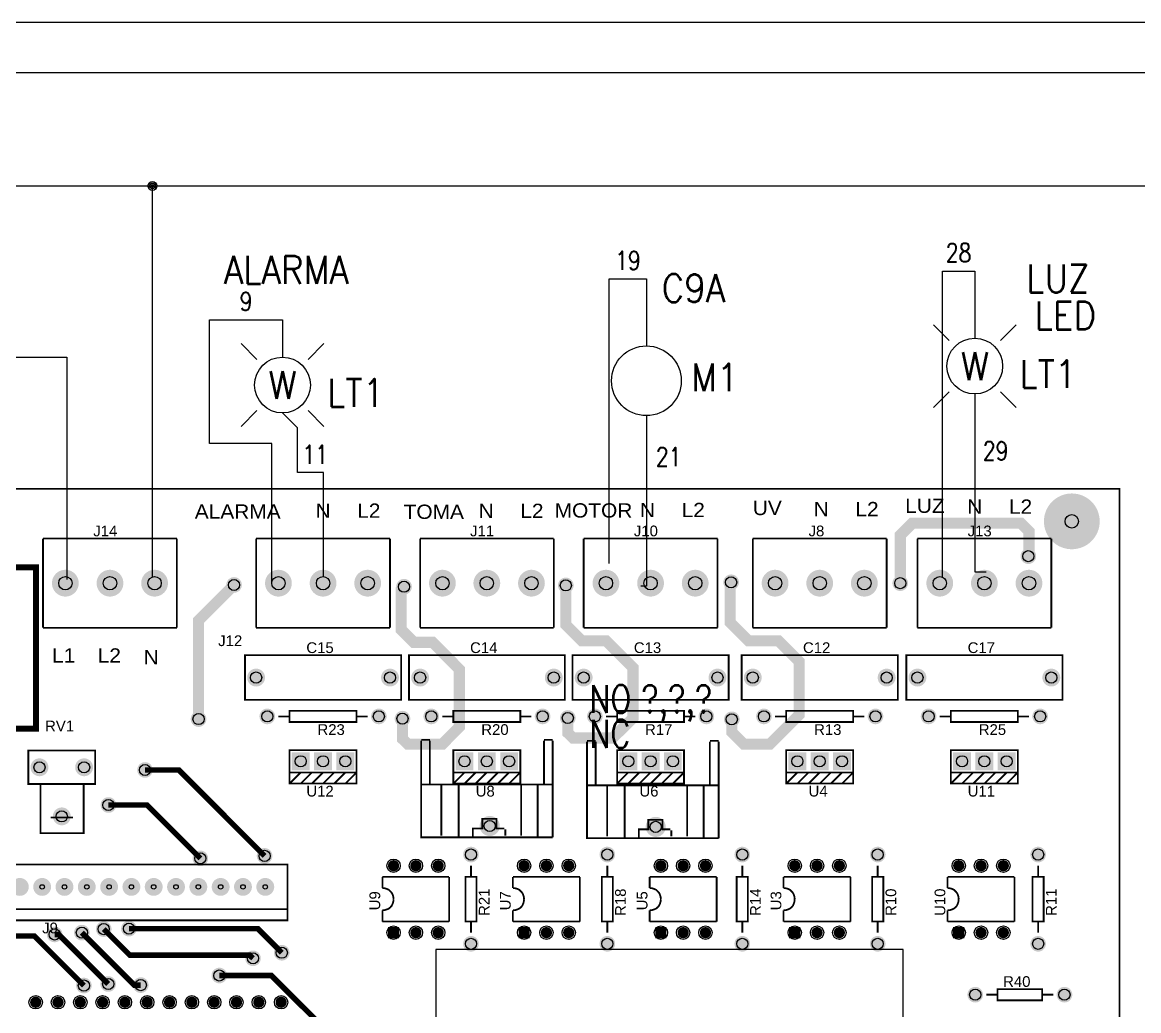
# Model space of a CAD drawing. Header units: inches. Extents: x 15 to 148, y 10 to 111.
# Drawn here: x 134.02 to 141.53, y 104.12 to 110.76 of the extents above; entities that cross this region are included whole.
import ezdxf
from ezdxf.enums import TextEntityAlignment as Align

# ---------------------------------------------------------------- set-up
doc = ezdxf.new("R2010")
doc.units = ezdxf.units.IN
doc.header["$MEASUREMENT"] = 0
for name, color, linetype in [('12632256', 7, 'Continuous'), ('BLK_12AWG', 7, 'Continuous'), ('DESC', 1, 'Continuous'), ('MISC', 250, 'Continuous'), ('SYMS', 7, 'Continuous'), ('TAGS', 250, 'Continuous'), ('XREF', 7, 'Continuous')]:
    doc.layers.add(name, color=color, linetype=linetype)
doc.layers.add('WIRENO', color=5, linetype='Continuous', true_color=0x0000ff)
doc.styles.add('WD', font='romans.shx')

# ---------------------------------------------------------------- blocks, each defined once
blk = doc.blocks.new('EPAD')
at = {"const_width": 0.5}
blk.add_lwpolyline([(-0.25, 0, 1), (0.25, 0, 1)], format="xyb", close=True, dxfattribs=at)
blk = doc.blocks.new('RPAD')
blk.add_trace([(-0.5, -0.5), (-0.5, 0.5), (0.5, -0.5), (0.5, 0.5)])
blk = doc.blocks.new('Tarjeta')
for points, const_width in [([(133.6854, 102.1532), (139.7294, 102.1532), (139.7294, 106.8212), (133.6854, 106.8212), (133.6854, 102.1532)], 0.008), ([(138.7464, 106.3982), (138.7464, 106.6132), (138.8004, 106.6672), (139.2864, 106.6672), (139.3234, 106.6302), (139.3234, 106.5232), (139.3204, 106.5192)], 0.05), ([(134.9044, 106.5982), (134.9044, 106.1982)], 0.008), ([(135.5044, 106.5982), (134.9044, 106.5982)], 0.008), ([(135.5044, 106.5982), (135.5044, 106.1982)], 0.008), ([(135.8594, 106.5982), (135.8594, 106.1982)], 0.008), ([(136.4594, 106.5982), (135.8594, 106.5982)], 0.008), ([(136.4594, 106.5982), (136.4594, 106.1982)], 0.008), ([(136.5944, 106.5982), (136.5944, 106.1982)], 0.008), ([(137.1934, 106.5982), (136.5944, 106.5982)], 0.008), ([(137.1934, 106.5982), (137.1934, 106.1982)], 0.008), ([(137.3274, 106.5982), (137.3274, 106.1982)], 0.008), ([(137.9274, 106.5982), (137.3274, 106.5982)], 0.008), ([(137.9274, 106.5982), (137.9274, 106.1982)], 0.008), ([(138.0854, 106.5982), (138.0854, 106.1982)], 0.008), ([(138.6854, 106.5982), (138.0854, 106.5982)], 0.008), ([(138.6854, 106.5982), (138.6854, 106.1982)], 0.008), ([(138.8234, 106.5982), (138.8234, 106.1982)], 0.008), ([(139.4234, 106.5982), (138.8234, 106.5982)], 0.008), ([(139.4234, 106.5982), (139.4234, 106.1982)], 0.008), ([(133.7044, 105.7462), (134.8734, 105.7462), (134.8734, 106.4692), (133.7044, 106.4692), (133.7044, 105.7462)], 0.027), ([(137.9914, 105.7882), (137.9914, 105.7312), (138.0454, 105.6772), (138.1624, 105.6772), (138.2934, 105.8082), (138.2934, 106.0472), (138.2004, 106.1402), (138.0654, 106.1402), (137.9844, 106.2212), (137.9844, 106.3982), (137.9884, 106.4022)], 0.05), ([(135.6014, 105.7892), (135.6014, 106.2312), (135.7604, 106.3902)], 0.05), ([(136.5154, 105.7912), (136.5154, 105.7002), (136.5394, 105.6772), (136.6944, 105.6772), (136.7704, 105.7542), (136.7704, 106.0122), (136.6504, 106.1332), (136.5664, 106.1332), (136.5094, 106.1902), (136.5094, 106.3682), (136.5224, 106.3822)], 0.05), ([(137.2564, 105.7942), (137.2564, 105.7272), (137.2804, 105.7042), (137.4574, 105.7042), (137.5484, 105.7942), (137.5484, 106.0202), (137.4284, 106.1402), (137.3184, 106.1402), (137.2474, 106.2112), (137.2474, 106.3882)], 0.05), ([(134.9044, 106.1982), (135.5044, 106.1982)], 0.008), ([(135.8594, 106.1982), (136.4594, 106.1982)], 0.008), ([(136.5944, 106.1982), (137.1934, 106.1982)], 0.008), ([(137.3274, 106.1982), (137.9274, 106.1982)], 0.008), ([(138.0854, 106.1982), (138.6854, 106.1982)], 0.008), ([(138.8234, 106.1982), (139.4234, 106.1982)], 0.008), ([(135.8094, 105.8752), (136.5094, 105.8752), (136.5094, 106.0752), (135.8094, 106.0752), (135.8094, 105.8752)], 0.008), ([(136.5444, 105.8752), (137.2434, 105.8752), (137.2434, 106.0752), (136.5444, 106.0752), (136.5444, 105.8752)], 0.008), ([(137.2774, 105.8752), (137.9774, 105.8752), (137.9774, 106.0752), (137.2774, 106.0752), (137.2774, 105.8752)], 0.008), ([(138.0354, 105.8752), (138.7354, 105.8752), (138.7354, 106.0752), (138.0354, 106.0752), (138.0354, 105.8752)], 0.008), ([(138.7734, 105.8752), (139.4734, 105.8752), (139.4734, 106.0752), (138.7734, 106.0752), (138.7734, 105.8752)], 0.008), ([(136.0094, 105.7762), (136.3094, 105.7762), (136.3094, 105.8262), (136.0094, 105.8262), (136.0094, 105.7762)], 0.008), ([(136.7434, 105.7762), (137.0434, 105.7762), (137.0434, 105.8262), (136.7434, 105.8262), (136.7434, 105.7762)], 0.008), ([(137.4774, 105.7762), (137.7774, 105.7762), (137.7774, 105.8262), (137.4774, 105.8262), (137.4774, 105.7762)], 0.008), ([(138.2354, 105.7762), (138.5354, 105.7762), (138.5354, 105.8262), (138.2354, 105.8262), (138.2354, 105.7762)], 0.008), ([(138.9734, 105.7762), (139.2734, 105.7762), (139.2734, 105.8262), (138.9734, 105.8262), (138.9734, 105.7762)], 0.008), ([(136.0094, 105.8012), (135.9594, 105.8012)], 0.008), ([(136.3594, 105.8012), (136.3094, 105.8012)], 0.008), ([(136.7434, 105.8012), (136.6944, 105.8012)], 0.008), ([(137.0934, 105.8012), (137.0434, 105.8012)], 0.008), ([(137.4774, 105.8012), (137.4274, 105.8012)], 0.008), ([(137.8274, 105.8012), (137.7774, 105.8012)], 0.008), ([(138.2354, 105.8012), (138.1854, 105.8012)], 0.008), ([(138.5854, 105.8012), (138.5354, 105.8012)], 0.008), ([(138.9734, 105.8012), (138.9234, 105.8012)], 0.008), ([(139.3234, 105.8012), (139.2734, 105.8012)], 0.008), ([(136.6384, 105.6962), (136.5994, 105.6962)], 0.008), ([(137.1884, 105.2592), (136.5994, 105.2592), (136.5994, 105.6922)], 0.008), ([(136.6384, 105.6922), (136.6384, 105.4962)], 0.008), ([(137.1884, 105.6962), (137.1494, 105.6962)], 0.008), ([(137.1494, 105.6922), (137.1494, 105.4962)], 0.008), ([(137.1884, 105.2592), (137.1884, 105.6922)], 0.008), ([(137.3814, 105.6922), (137.3424, 105.6922)], 0.008), ([(137.9324, 105.2552), (137.3424, 105.2552), (137.3424, 105.6882)], 0.008), ([(137.3814, 105.6882), (137.3814, 105.4922)], 0.008), ([(137.9324, 105.6922), (137.8934, 105.6922)], 0.008), ([(137.8934, 105.6882), (137.8934, 105.4922)], 0.008), ([(137.9324, 105.2552), (137.9324, 105.6882)], 0.008), ([(134.8384, 105.4982), (135.1384, 105.4982), (135.1384, 105.6482), (134.8384, 105.6482), (134.8384, 105.4982)], 0.008), ([(136.0094, 105.5502), (136.3094, 105.5502), (136.3094, 105.6502), (136.0094, 105.6502), (136.0094, 105.5502)], 0.008), ([(136.7434, 105.5502), (137.0434, 105.5502), (137.0434, 105.6502), (136.7434, 105.6502), (136.7434, 105.5502)], 0.008), ([(137.4774, 105.5502), (137.7774, 105.5502), (137.7774, 105.6502), (137.4774, 105.6502), (137.4774, 105.5502)], 0.008), ([(138.2354, 105.5502), (138.5354, 105.5502), (138.5354, 105.6502), (138.2354, 105.6502), (138.2354, 105.5502)], 0.008), ([(138.9734, 105.5502), (139.2734, 105.5502), (139.2734, 105.6502), (138.9734, 105.6502), (138.9734, 105.5502)], 0.008), ([(135.8974, 105.1762), (135.5124, 105.5612), (135.3614, 105.5612)], 0.025), ([(136.3094, 105.5502), (136.3094, 105.5002), (136.0094, 105.5002), (136.0094, 105.5502)], 0.008), ([(136.0594, 105.5502), (136.0094, 105.5002)], 0.008), ([(136.1094, 105.5502), (136.0594, 105.5002)], 0.008), ([(136.1594, 105.5502), (136.1094, 105.5002)], 0.008), ([(136.2094, 105.5502), (136.1594, 105.5002)], 0.008), ([(136.2594, 105.5502), (136.2094, 105.5002)], 0.008), ([(136.3094, 105.5502), (136.2594, 105.5002)], 0.008), ([(137.0434, 105.5502), (137.0434, 105.5002), (136.7434, 105.5002), (136.7434, 105.5502)], 0.008), ([(136.7934, 105.5502), (136.7434, 105.5002)], 0.008), ([(136.8434, 105.5502), (136.7934, 105.5002)], 0.008), ([(136.8934, 105.5502), (136.8434, 105.5002)], 0.008), ([(136.9434, 105.5502), (136.8934, 105.5002)], 0.008), ([(136.9934, 105.5502), (136.9434, 105.5002)], 0.008), ([(137.0434, 105.5502), (136.9934, 105.5002)], 0.008), ([(137.7774, 105.5502), (137.7774, 105.5002), (137.4774, 105.5002), (137.4774, 105.5502)], 0.008), ([(137.5274, 105.5502), (137.4774, 105.5002)], 0.008), ([(137.5774, 105.5502), (137.5274, 105.5002)], 0.008), ([(137.6274, 105.5502), (137.5774, 105.5002)], 0.008), ([(137.6774, 105.5502), (137.6274, 105.5002)], 0.008), ([(137.7274, 105.5502), (137.6774, 105.5002)], 0.008), ([(137.7774, 105.5502), (137.7274, 105.5002)], 0.008), ([(138.5354, 105.5502), (138.5354, 105.5002), (138.2354, 105.5002), (138.2354, 105.5502)], 0.008), ([(138.2854, 105.5502), (138.2354, 105.5002)], 0.008), ([(138.3354, 105.5502), (138.2854, 105.5002)], 0.008), ([(138.3854, 105.5502), (138.3354, 105.5002)], 0.008), ([(138.4354, 105.5502), (138.3854, 105.5002)], 0.008), ([(138.4854, 105.5502), (138.4354, 105.5002)], 0.008), ([(138.5354, 105.5502), (138.4854, 105.5002)], 0.008), ([(139.2734, 105.5502), (139.2734, 105.5002), (138.9734, 105.5002), (138.9734, 105.5502)], 0.008), ([(139.0234, 105.5502), (138.9734, 105.5002)], 0.008), ([(139.0734, 105.5502), (139.0234, 105.5002)], 0.008), ([(139.1234, 105.5502), (139.0734, 105.5002)], 0.008), ([(139.1734, 105.5502), (139.1234, 105.5002)], 0.008), ([(139.2234, 105.5502), (139.1734, 105.5002)], 0.008), ([(139.2734, 105.5502), (139.2234, 105.5002)], 0.008), ([(134.8934, 105.2782), (135.0864, 105.2782), (135.0864, 105.4982), (134.8934, 105.4982), (134.8934, 105.2782)], 0.008), ([(137.1884, 105.4962), (136.6034, 105.4962)], 0.008), ([(136.6894, 105.2672), (136.6894, 105.4962)], 0.008), ([(136.7674, 105.2632), (136.7674, 105.4962)], 0.008), ([(137.0474, 105.2672), (137.0474, 105.4962)], 0.008), ([(137.1214, 105.2632), (137.1214, 105.4922)], 0.008), ([(137.9324, 105.4922), (137.3464, 105.4922)], 0.008), ([(137.4324, 105.2632), (137.4324, 105.4922)], 0.008), ([(137.5114, 105.2592), (137.5114, 105.4922)], 0.008), ([(137.7914, 105.2632), (137.7914, 105.4922)], 0.008), ([(137.8654, 105.2592), (137.8654, 105.4882)], 0.008), ([(135.6094, 105.1652), (135.3704, 105.4042), (135.1974, 105.4042)], 0.025), ([(135.0384, 105.3482), (134.9384, 105.3482)], 0.008), ([(136.9724, 105.2992), (136.9364, 105.2992), (136.9364, 105.3422), (136.8734, 105.3422), (136.8734, 105.3032), (136.8734, 105.2992), (136.8304, 105.2992)], 0.008), ([(137.7164, 105.2952), (137.6804, 105.2952), (137.6804, 105.3382), (137.6174, 105.3382), (137.6174, 105.2992), (137.6174, 105.2952), (137.5744, 105.2952)], 0.008), ([(136.8304, 105.3032), (136.8304, 105.2632)], 0.008), ([(136.9764, 105.2672), (136.9764, 105.2952)], 0.008), ([(137.5744, 105.2992), (137.5744, 105.2592)], 0.008), ([(137.7204, 105.2632), (137.7204, 105.2912)], 0.008), ([(133.9004, 104.8872), (136.0004, 104.8872), (136.0004, 105.1372), (133.9004, 105.1372), (133.9004, 104.8872)], 0.008), ([(136.8224, 105.1322), (136.8224, 105.0822)], 0.008), ([(137.4334, 105.1322), (137.4334, 105.0822)], 0.008), ([(138.0384, 105.1322), (138.0384, 105.0822)], 0.008), ([(138.6454, 105.1322), (138.6454, 105.0822)], 0.008), ([(139.3644, 105.1322), (139.3644, 105.0822)], 0.008), ([(136.4254, 105.0322), (136.4254, 105.0822)], 0.008), ([(136.4254, 105.0822), (136.7244, 105.0822)], 0.008), ([(136.7244, 104.8822), (136.7244, 105.0822)], 0.008), ([(136.7974, 104.8822), (136.8474, 104.8822), (136.8474, 105.0822), (136.7974, 105.0822), (136.7974, 104.8822)], 0.008), ([(137.0104, 105.0322), (137.0104, 105.0822)], 0.008), ([(137.0104, 105.0822), (137.3104, 105.0822)], 0.008), ([(137.3104, 104.8822), (137.3104, 105.0822)], 0.008), ([(137.4084, 104.8822), (137.4584, 104.8822), (137.4584, 105.0822), (137.4084, 105.0822), (137.4084, 104.8822)], 0.008), ([(137.6234, 105.0322), (137.6234, 105.0822)], 0.008), ([(137.6234, 105.0822), (137.9234, 105.0822)], 0.008), ([(137.9234, 104.8822), (137.9234, 105.0822)], 0.008), ([(138.0134, 104.8822), (138.0634, 104.8822), (138.0634, 105.0822), (138.0134, 105.0822), (138.0134, 104.8822)], 0.008), ([(138.2234, 105.0322), (138.2234, 105.0822)], 0.008), ([(138.2234, 105.0822), (138.5234, 105.0822)], 0.008), ([(138.5234, 104.8822), (138.5234, 105.0822)], 0.008), ([(138.6204, 104.8822), (138.6704, 104.8822), (138.6704, 105.0822), (138.6204, 105.0822), (138.6204, 104.8822)], 0.008), ([(138.9584, 105.0322), (138.9584, 105.0822)], 0.008), ([(138.9584, 105.0822), (139.2584, 105.0822)], 0.008), ([(139.2584, 104.8822), (139.2584, 105.0822)], 0.008), ([(139.3394, 104.8822), (139.3894, 104.8822), (139.3894, 105.0822), (139.3394, 105.0822), (139.3394, 104.8822)], 0.008), ([(136.4754, 104.9822), (136.4744, 104.9922), (136.4714, 105.0022), (136.4674, 105.0102), (136.4614, 105.0172), (136.4544, 105.0242), (136.4454, 105.0282), (136.4354, 105.0312), (136.4254, 105.0322)], 0.008), ([(137.0604, 104.9822), (137.0594, 104.9922), (137.0564, 105.0022), (137.0524, 105.0102), (137.0464, 105.0172), (137.0394, 105.0242), (137.0304, 105.0282), (137.0204, 105.0312), (137.0104, 105.0322)], 0.008), ([(137.6734, 104.9822), (137.6724, 104.9922), (137.6694, 105.0022), (137.6654, 105.0102), (137.6594, 105.0172), (137.6524, 105.0242), (137.6434, 105.0282), (137.6334, 105.0312), (137.6234, 105.0322)], 0.008), ([(138.2734, 104.9822), (138.2724, 104.9922), (138.2694, 105.0022), (138.2654, 105.0102), (138.2594, 105.0172), (138.2524, 105.0242), (138.2434, 105.0282), (138.2334, 105.0312), (138.2234, 105.0322)], 0.008), ([(139.0084, 104.9822), (139.0074, 104.9922), (139.0044, 105.0022), (139.0004, 105.0102), (138.9944, 105.0172), (138.9874, 105.0242), (138.9784, 105.0282), (138.9684, 105.0312), (138.9584, 105.0322)], 0.008), ([(136.4754, 104.9822), (136.4744, 104.9722), (136.4714, 104.9622), (136.4674, 104.9532), (136.4614, 104.9462), (136.4544, 104.9402), (136.4454, 104.9362), (136.4354, 104.9332), (136.4254, 104.9322)], 0.008), ([(137.0604, 104.9822), (137.0594, 104.9722), (137.0564, 104.9622), (137.0524, 104.9532), (137.0464, 104.9462), (137.0394, 104.9402), (137.0304, 104.9362), (137.0204, 104.9332), (137.0104, 104.9322)], 0.008), ([(137.6734, 104.9822), (137.6724, 104.9722), (137.6694, 104.9622), (137.6654, 104.9532), (137.6594, 104.9462), (137.6524, 104.9402), (137.6434, 104.9362), (137.6334, 104.9332), (137.6234, 104.9322)], 0.008), ([(138.2734, 104.9822), (138.2724, 104.9722), (138.2694, 104.9622), (138.2654, 104.9532), (138.2594, 104.9462), (138.2524, 104.9402), (138.2434, 104.9362), (138.2334, 104.9332), (138.2234, 104.9322)], 0.008), ([(139.0084, 104.9822), (139.0074, 104.9722), (139.0044, 104.9622), (139.0004, 104.9532), (138.9944, 104.9462), (138.9874, 104.9402), (138.9784, 104.9362), (138.9684, 104.9332), (138.9584, 104.9322)], 0.008), ([(136.0004, 104.9372), (133.9004, 104.9372)], 0.008), ([(136.4254, 104.8822), (136.4254, 104.9322)], 0.008), ([(137.0104, 104.8822), (137.0104, 104.9322)], 0.008), ([(137.6234, 104.8822), (137.6234, 104.9322)], 0.008), ([(138.2234, 104.8822), (138.2234, 104.9322)], 0.008), ([(138.9584, 104.8822), (138.9584, 104.9322)], 0.008), ([(136.4254, 104.8822), (136.7244, 104.8822)], 0.008), ([(136.8224, 104.8822), (136.8224, 104.8322)], 0.008), ([(137.0104, 104.8822), (137.3104, 104.8822)], 0.008), ([(137.4334, 104.8822), (137.4334, 104.8322)], 0.008), ([(137.6234, 104.8822), (137.9234, 104.8822)], 0.008), ([(138.0384, 104.8822), (138.0384, 104.8322)], 0.008), ([(138.2234, 104.8822), (138.5234, 104.8822)], 0.008), ([(138.6454, 104.8822), (138.6454, 104.8322)], 0.008), ([(138.9584, 104.8822), (139.2584, 104.8822)], 0.008), ([(139.3644, 104.8822), (139.3644, 104.8322)], 0.008), ([(135.0874, 104.5952), (134.8654, 104.8172), (134.7044, 104.8172)], 0.025), ([(135.1964, 104.6022), (134.9744, 104.8242), (134.9564, 104.8242)], 0.025), ([(135.3424, 104.5972), (135.3134, 104.5972), (135.0784, 104.8322)], 0.025), ([(135.1764, 104.8482), (135.2934, 104.7312), (135.8304, 104.7312), (135.8454, 104.7172)], 0.025), ([(135.2894, 104.8502), (135.8674, 104.8502), (135.9744, 104.7422)], 0.025), ([(135.6944, 104.6402), (135.9274, 104.6402), (136.3044, 104.2652), (136.3044, 104.2592), (136.3124, 104.2512)], 0.025), ([(139.1824, 104.5292), (139.3824, 104.5292), (139.3824, 104.5792), (139.1824, 104.5792), (139.1824, 104.5292)], 0.008), ([(139.1324, 104.5542), (139.1824, 104.5542)], 0.008), ([(139.3824, 104.5542), (139.4324, 104.5542)], 0.008)]:
    blk.add_lwpolyline(points, dxfattribs=dict(const_width=const_width))
blk.add_lwpolyline([(136.6644, 104.4422), (138.7594, 104.4422), (138.7594, 104.7562), (136.6644, 104.7562), (136.6644, 104.4422)])
for centre, radius in [((139.5154, 106.6752), 0.03), ((139.3204, 106.5192), 0.025), ((135.0044, 106.3982), 0.03), ((135.2044, 106.3982), 0.03), ((135.4044, 106.3982), 0.03), ((135.9594, 106.3982), 0.03), ((136.1594, 106.3982), 0.03), ((136.3594, 106.3982), 0.03), ((136.6944, 106.3982), 0.03), ((136.8934, 106.3982), 0.03), ((137.0934, 106.3982), 0.03), ((137.4274, 106.3982), 0.03), ((137.6274, 106.3982), 0.03), ((137.8274, 106.3982), 0.03), ((137.9884, 106.4022), 0.025), ((138.1854, 106.3982), 0.03), ((138.3854, 106.3982), 0.03), ((138.5854, 106.3982), 0.03), ((138.9234, 106.3982), 0.03), ((139.1234, 106.3982), 0.03), ((139.3234, 106.3982), 0.03), ((135.7604, 106.3902), 0.025), ((136.5224, 106.3822), 0.025), ((137.2474, 106.3882), 0.025), ((138.7464, 106.3982), 0.025), ((135.8594, 105.9752), 0.025), ((136.4594, 105.9752), 0.025), ((136.5944, 105.9752), 0.025), ((137.1934, 105.9752), 0.025), ((137.3274, 105.9752), 0.025), ((137.9274, 105.9752), 0.025), ((138.0854, 105.9752), 0.025), ((138.6854, 105.9752), 0.025), ((138.8234, 105.9752), 0.025), ((139.4234, 105.9752), 0.025), ((135.9094, 105.8012), 0.025), ((136.4094, 105.8012), 0.025), ((136.6444, 105.8012), 0.025), ((137.1434, 105.8012), 0.025), ((137.3774, 105.8012), 0.025), ((137.8774, 105.8012), 0.025), ((138.1354, 105.8012), 0.025), ((138.6354, 105.8012), 0.025), ((138.8734, 105.8012), 0.025), ((139.3734, 105.8012), 0.025), ((135.6014, 105.7892), 0.025), ((136.5154, 105.7912), 0.025), ((137.2564, 105.7942), 0.025), ((137.9914, 105.7882), 0.025), ((136.0594, 105.6002), 0.025), ((136.1594, 105.6002), 0.025), ((136.2594, 105.6002), 0.025), ((136.7934, 105.6002), 0.025), ((136.8934, 105.6002), 0.025), ((136.9934, 105.6002), 0.025), ((137.5274, 105.6002), 0.025), ((137.6274, 105.6002), 0.025), ((137.7274, 105.6002), 0.025), ((138.2854, 105.6002), 0.025), ((138.3854, 105.6002), 0.025), ((138.4854, 105.6002), 0.025), ((139.0234, 105.6002), 0.025), ((139.1234, 105.6002), 0.025), ((139.2234, 105.6002), 0.025), ((134.8884, 105.5732), 0.025), ((135.0884, 105.5732), 0.025), ((135.3614, 105.5612), 0.025), ((135.1974, 105.4042), 0.025), ((134.9884, 105.3532), 0.025), ((136.9064, 105.3102), 0.025), ((137.6504, 105.3062), 0.025), ((135.6094, 105.1652), 0.025), ((135.8974, 105.1762), 0.025), ((136.8224, 105.1822), 0.025), ((137.4334, 105.1822), 0.025), ((138.0384, 105.1822), 0.025), ((138.6454, 105.1822), 0.025), ((139.3644, 105.1822), 0.025), ((136.4754, 105.1322), 0.03), ((136.5754, 105.1322), 0.03), ((136.6754, 105.1322), 0.03), ((137.0604, 105.1322), 0.03), ((137.1604, 105.1322), 0.03), ((137.2604, 105.1322), 0.03), ((137.6734, 105.1322), 0.03), ((137.7734, 105.1322), 0.03), ((137.8734, 105.1322), 0.03), ((138.2734, 105.1322), 0.03), ((138.3734, 105.1322), 0.03), ((138.4734, 105.1322), 0.03), ((139.0084, 105.1322), 0.03), ((139.1084, 105.1322), 0.03), ((139.2084, 105.1322), 0.03), ((134.9004, 105.0372), 0.01), ((135.0004, 105.0372), 0.01), ((135.1004, 105.0372), 0.01), ((135.2004, 105.0372), 0.01), ((135.3004, 105.0372), 0.01), ((135.4004, 105.0372), 0.01), ((135.5004, 105.0372), 0.01), ((135.6004, 105.0372), 0.01), ((135.7004, 105.0372), 0.01), ((135.8004, 105.0372), 0.01), ((135.9004, 105.0372), 0.01), ((135.1764, 104.8482), 0.025), ((135.2894, 104.8502), 0.025), ((134.9564, 104.8242), 0.025), ((135.0784, 104.8322), 0.025), ((136.4754, 104.8322), 0.03), ((136.5754, 104.8322), 0.03), ((136.6754, 104.8322), 0.03), ((137.0604, 104.8322), 0.03), ((137.1604, 104.8322), 0.03), ((137.2604, 104.8322), 0.03), ((137.6734, 104.8322), 0.03), ((137.7734, 104.8322), 0.03), ((137.8734, 104.8322), 0.03), ((138.2734, 104.8322), 0.03), ((138.3734, 104.8322), 0.03), ((138.4734, 104.8322), 0.03), ((139.0084, 104.8322), 0.03), ((139.1084, 104.8322), 0.03), ((139.2084, 104.8322), 0.03), ((136.8224, 104.7822), 0.025), ((137.4334, 104.7822), 0.025), ((138.0384, 104.7822), 0.025), ((138.6454, 104.7822), 0.025), ((139.3644, 104.7822), 0.025), ((135.8454, 104.7172), 0.025), ((135.9744, 104.7422), 0.025), ((135.1964, 104.6022), 0.025), ((135.6944, 104.6402), 0.025), ((135.0874, 104.5952), 0.025), ((135.3424, 104.5972), 0.025), ((139.0824, 104.5542), 0.025), ((139.4824, 104.5542), 0.025), ((134.8714, 104.5202), 0.03), ((134.9714, 104.5202), 0.03), ((135.0714, 104.5202), 0.03), ((135.1714, 104.5202), 0.03), ((135.2714, 104.5202), 0.03), ((135.3714, 104.5202), 0.03), ((135.4714, 104.5202), 0.03), ((135.5714, 104.5202), 0.03), ((135.6714, 104.5202), 0.03), ((135.7714, 104.5202), 0.03), ((135.8714, 104.5202), 0.03), ((135.9714, 104.5202), 0.03)]:
    blk.add_circle(centre, radius)
for name, p, xscale, yscale in [('EPAD', (139.5154, 106.6752), 0.25, 0.25), ('EPAD', (139.3204, 106.5192), 0.07, 0.07), ('EPAD', (135.0044, 106.3982), 0.12, 0.12), ('EPAD', (135.2044, 106.3982), 0.12, 0.12), ('EPAD', (135.4044, 106.3982), 0.12, 0.12), ('EPAD', (135.7604, 106.3902), 0.07, 0.07), ('EPAD', (135.9594, 106.3982), 0.12, 0.12), ('EPAD', (136.1594, 106.3982), 0.12, 0.12), ('EPAD', (136.3594, 106.3982), 0.12, 0.12), ('EPAD', (136.6944, 106.3982), 0.12, 0.12), ('EPAD', (136.8934, 106.3982), 0.12, 0.12), ('EPAD', (137.0934, 106.3982), 0.12, 0.12), ('EPAD', (137.4274, 106.3982), 0.12, 0.12), ('EPAD', (137.6274, 106.3982), 0.12, 0.12), ('EPAD', (137.8274, 106.3982), 0.12, 0.12), ('EPAD', (137.9884, 106.4022), 0.07, 0.07), ('EPAD', (138.1854, 106.3982), 0.12, 0.12), ('EPAD', (138.3854, 106.3982), 0.12, 0.12), ('EPAD', (138.5854, 106.3982), 0.12, 0.12), ('EPAD', (138.7464, 106.3982), 0.07, 0.07), ('EPAD', (138.9234, 106.3982), 0.12, 0.12), ('EPAD', (139.1234, 106.3982), 0.12, 0.12), ('EPAD', (139.3234, 106.3982), 0.12, 0.12), ('EPAD', (136.5224, 106.3822), 0.07, 0.07), ('EPAD', (137.2474, 106.3882), 0.07, 0.07), ('EPAD', (135.8594, 105.9752), 0.08, 0.08), ('EPAD', (136.4594, 105.9752), 0.08, 0.08), ('EPAD', (136.5944, 105.9752), 0.08, 0.08), ('EPAD', (137.1934, 105.9752), 0.08, 0.08), ('EPAD', (137.3274, 105.9752), 0.08, 0.08), ('EPAD', (137.9274, 105.9752), 0.08, 0.08), ('EPAD', (138.0854, 105.9752), 0.08, 0.08), ('EPAD', (138.6854, 105.9752), 0.08, 0.08), ('EPAD', (138.8234, 105.9752), 0.08, 0.08), ('EPAD', (139.4234, 105.9752), 0.08, 0.08), ('EPAD', (135.6014, 105.7892), 0.07, 0.07), ('EPAD', (135.9094, 105.8012), 0.07, 0.07), ('EPAD', (136.4094, 105.8012), 0.07, 0.07), ('EPAD', (136.5154, 105.7912), 0.07, 0.07), ('EPAD', (136.6444, 105.8012), 0.07, 0.07), ('EPAD', (137.1434, 105.8012), 0.07, 0.07), ('EPAD', (137.2564, 105.7942), 0.07, 0.07), ('EPAD', (137.3774, 105.8012), 0.07, 0.07), ('EPAD', (137.8774, 105.8012), 0.07, 0.07), ('EPAD', (138.1354, 105.8012), 0.07, 0.07), ('EPAD', (138.6354, 105.8012), 0.07, 0.07), ('EPAD', (138.8734, 105.8012), 0.07, 0.07), ('EPAD', (139.3734, 105.8012), 0.07, 0.07), ('EPAD', (137.9914, 105.7882), 0.07, 0.07), ('EPAD', (134.8884, 105.5732), 0.08, 0.08), ('EPAD', (135.0884, 105.5732), 0.08, 0.08), ('EPAD', (135.3614, 105.5612), 0.07, 0.07), ('EPAD', (135.1974, 105.4042), 0.07, 0.07), ('EPAD', (134.9884, 105.3532), 0.08, 0.08), ('EPAD', (136.9064, 105.3102), 0.09, 0.09), ('EPAD', (137.6504, 105.3062), 0.09, 0.09), ('EPAD', (135.6094, 105.1652), 0.07, 0.07), ('EPAD', (135.8974, 105.1762), 0.07, 0.07), ('EPAD', (136.8224, 105.1822), 0.07, 0.07), ('EPAD', (137.4334, 105.1822), 0.07, 0.07), ('EPAD', (138.0384, 105.1822), 0.07, 0.07), ('EPAD', (138.6454, 105.1822), 0.07, 0.07), ('EPAD', (139.3644, 105.1822), 0.07, 0.07), ('EPAD', (136.4754, 105.1322), 0.05, 0.05), ('EPAD', (136.5754, 105.1322), 0.05, 0.05), ('EPAD', (136.6754, 105.1322), 0.05, 0.05), ('EPAD', (137.0604, 105.1322), 0.05, 0.05), ('EPAD', (137.1604, 105.1322), 0.05, 0.05), ('EPAD', (137.2604, 105.1322), 0.05, 0.05), ('EPAD', (137.6734, 105.1322), 0.05, 0.05), ('EPAD', (137.7734, 105.1322), 0.05, 0.05), ('EPAD', (137.8734, 105.1322), 0.05, 0.05), ('EPAD', (138.2734, 105.1322), 0.05, 0.05), ('EPAD', (138.3734, 105.1322), 0.05, 0.05), ('EPAD', (138.4734, 105.1322), 0.05, 0.05), ('EPAD', (139.0084, 105.1322), 0.05, 0.05), ('EPAD', (139.1084, 105.1322), 0.05, 0.05), ('EPAD', (139.2084, 105.1322), 0.05, 0.05), ('EPAD', (134.8004, 105.0372), 0.08, 0.08), ('EPAD', (134.9004, 105.0372), 0.08, 0.08), ('EPAD', (135.0004, 105.0372), 0.08, 0.08), ('EPAD', (135.1004, 105.0372), 0.08, 0.08), ('EPAD', (135.2004, 105.0372), 0.08, 0.08), ('EPAD', (135.3004, 105.0372), 0.08, 0.08), ('EPAD', (135.4004, 105.0372), 0.08, 0.08), ('EPAD', (135.5004, 105.0372), 0.08, 0.08), ('EPAD', (135.6004, 105.0372), 0.08, 0.08), ('EPAD', (135.7004, 105.0372), 0.08, 0.08), ('EPAD', (135.8004, 105.0372), 0.08, 0.08), ('EPAD', (135.9004, 105.0372), 0.08, 0.08), ('EPAD', (135.1764, 104.8482), 0.07, 0.07), ('EPAD', (135.2894, 104.8502), 0.07, 0.07), ('EPAD', (134.9564, 104.8242), 0.07, 0.07), ('EPAD', (135.0784, 104.8322), 0.07, 0.07), ('RPAD', (136.4754, 104.8322), 0.05, 0.05), ('EPAD', (136.5754, 104.8322), 0.05, 0.05), ('EPAD', (136.6754, 104.8322), 0.05, 0.05), ('RPAD', (137.0604, 104.8322), 0.05, 0.05), ('EPAD', (137.1604, 104.8322), 0.05, 0.05), ('EPAD', (137.2604, 104.8322), 0.05, 0.05), ('RPAD', (137.6734, 104.8322), 0.05, 0.05), ('EPAD', (137.7734, 104.8322), 0.05, 0.05), ('EPAD', (137.8734, 104.8322), 0.05, 0.05), ('RPAD', (138.2734, 104.8322), 0.05, 0.05), ('EPAD', (138.3734, 104.8322), 0.05, 0.05), ('EPAD', (138.4734, 104.8322), 0.05, 0.05), ('RPAD', (139.0084, 104.8322), 0.05, 0.05), ('EPAD', (139.1084, 104.8322), 0.05, 0.05), ('EPAD', (139.2084, 104.8322), 0.05, 0.05), ('EPAD', (135.9744, 104.7422), 0.07, 0.07), ('EPAD', (136.8224, 104.7822), 0.07, 0.07), ('EPAD', (137.4334, 104.7822), 0.07, 0.07), ('EPAD', (138.0384, 104.7822), 0.07, 0.07), ('EPAD', (138.6454, 104.7822), 0.07, 0.07), ('EPAD', (139.3644, 104.7822), 0.07, 0.07), ('EPAD', (135.8454, 104.7172), 0.07, 0.07), ('EPAD', (135.6944, 104.6402), 0.07, 0.07), ('EPAD', (135.0874, 104.5952), 0.07, 0.07), ('EPAD', (135.1964, 104.6022), 0.07, 0.07), ('EPAD', (135.3424, 104.5972), 0.07, 0.07), ('EPAD', (139.0824, 104.5542), 0.07, 0.07), ('EPAD', (139.4824, 104.5542), 0.07, 0.07), ('EPAD', (134.8714, 104.5202), 0.05, 0.05), ('EPAD', (134.9714, 104.5202), 0.05, 0.05), ('EPAD', (135.0714, 104.5202), 0.05, 0.05), ('EPAD', (135.1714, 104.5202), 0.05, 0.05), ('EPAD', (135.2714, 104.5202), 0.05, 0.05), ('EPAD', (135.3714, 104.5202), 0.05, 0.05), ('EPAD', (135.4714, 104.5202), 0.05, 0.05), ('EPAD', (135.5714, 104.5202), 0.05, 0.05), ('EPAD', (135.6714, 104.5202), 0.05, 0.05), ('EPAD', (135.7714, 104.5202), 0.05, 0.05), ('EPAD', (135.8714, 104.5202), 0.05, 0.05), ('EPAD', (135.9714, 104.5202), 0.05, 0.05)]:
    blk.add_blockref(name, p, dxfattribs=dict(xscale=xscale, yscale=yscale))
at = {"xscale": 0.08, "yscale": 0.08, "rotation": 180}
for p in [(136.0594, 105.6002), (136.1594, 105.6002), (136.2594, 105.6002), (136.7934, 105.6002), (136.8934, 105.6002), (136.9934, 105.6002), (137.5274, 105.6002), (137.6274, 105.6002), (137.7274, 105.6002), (138.2854, 105.6002), (138.3854, 105.6002), (138.4854, 105.6002), (139.0234, 105.6002), (139.1234, 105.6002), (139.2234, 105.6002)]:
    blk.add_blockref('RPAD', p, dxfattribs=at)
at = {"layer": '12632256'}
for s, height, width, p in [('LUZ', 0.064, 1.09375, (138.7684, 106.7132)), ('L2', 0.064, 1.09375, (139.2334, 106.7092)), ('ALARMA', 0.064, 1.09375, (135.5844, 106.6872)), ('N', 0.064, 1.09375, (136.1254, 106.6912)), ('L2', 0.064, 1.09375, (136.3124, 106.6912)), ('TOMA', 0.064, 1.09375, (136.5204, 106.6862)), ('N', 0.064, 1.09375, (136.8564, 106.6902)), ('L2', 0.064, 1.09375, (137.0434, 106.6902)), ('MOTOR', 0.064, 1.09375, (137.1974, 106.6922)), ('N', 0.064, 1.09375, (137.5794, 106.6942)), ('L2', 0.064, 1.09375, (137.7664, 106.6942)), ('UV', 0.064, 1.09375, (138.0854, 106.7032)), ('N', 0.064, 1.09375, (138.3584, 106.6982)), ('L2', 0.064, 1.09375, (138.5454, 106.6982)), ('N', 0.064, 1.09375, (139.0464, 106.7092)), ('J14', 0.048, 1.041667, (135.1294, 106.6082)), ('J11', 0.048, 1.041667, (136.8184, 106.6082)), ('J10', 0.048, 1.041667, (137.5524, 106.6082)), ('J8', 0.048, 1.041667, (138.3354, 106.6082)), ('J13', 0.048, 1.041667, (139.0484, 106.6082)), ('J12', 0.048, 1.041667, (135.6894, 106.1162)), ('C15', 0.048, 1.041667, (136.0844, 106.0852)), ('C14', 0.048, 1.041667, (136.8184, 106.0852)), ('C13', 0.048, 1.041667, (137.5524, 106.0852)), ('C12', 0.048, 1.041667, (138.3104, 106.0852)), ('C17', 0.048, 1.041667, (139.0484, 106.0852)), ('L1', 0.064, 1.09375, (134.9444, 106.0422)), ('L2', 0.064, 1.09375, (135.1494, 106.0422)), ('N', 0.064, 1.09375, (135.3554, 106.0342)), ('RV1', 0.048, 1.041667, (134.9134, 105.7342)), ('R23', 0.048, 1.041667, (136.1344, 105.7182)), ('R20', 0.048, 1.041667, (136.8684, 105.7182)), ('R17', 0.048, 1.041667, (137.6024, 105.7182)), ('R13', 0.048, 1.041667, (138.3604, 105.7182)), ('R25', 0.048, 1.041667, (139.0984, 105.7182)), ('U12', 0.048, 1.041667, (136.0844, 105.4422)), ('U8', 0.048, 1.041667, (136.8434, 105.4422)), ('U6', 0.048, 1.041667, (137.5774, 105.4422)), ('U4', 0.048, 1.041667, (138.3354, 105.4422)), ('U11', 0.048, 1.041667, (139.0484, 105.4422)), ('J9', 0.048, 1.041667, (134.9004, 104.8292)), ('R40', 0.048, 1.041667, (139.2074, 104.5892))]:
    blk.add_text(s, height=height, dxfattribs=dict(at, width=width)).set_placement(p)
at = {"layer": '12632256', "width": 1.041667}
for s, p in [('R21', (136.9054, 104.9072)), ('R18', (137.5164, 104.9072)), ('R14', (138.1214, 104.9072)), ('R10', (138.7284, 104.9072)), ('U10', (138.9484, 104.9072)), ('R11', (139.4474, 104.9072)), ('U9', (136.4154, 104.9322)), ('U7', (137.0004, 104.9322)), ('U5', (137.6134, 104.9322)), ('U3', (138.2134, 104.9322))]:
    blk.add_text(s, height=0.048, rotation=90, dxfattribs=at).set_placement(p)
blk = doc.blocks.new('WDDOT')
for radius in [0.03, 0.0187, 0.00929]:
    blk.add_circle((0, 0), radius)
blk = doc.blocks.new('VLT1W')
for p, q in [((-0.1149, 0.1149), (-0.1856, 0.1856)), ((0.1149, 0.1149), (0.1856, 0.1856)), ((-0.1149, -0.1149), (-0.1856, -0.1856)), ((0.1149, -0.1149), (0.1856, -0.1856))]:
    blk.add_line(p, q)
blk.add_circle((0, 0), 0.125)
at = {"linetype": 'Continuous', "style": 'WD'}
for tag, height, flags, p in [('TERM01', 0.125, 8, (-0.0312, 0.2188)), ('MFG', 0.01, 9, (-0.2211, -0.1494)), ('CAT', 0.01, 9, (-0.2211, -0.1343))]:
    blk.add_attdef(tag, text='', height=height, dxfattribs=dict(at, flags=flags)).set_placement(p, align=Align.RIGHT)
at = {"style": 'WD', "flags": 1}
for tag, p in [('X2TERM01', (0, 0.125)), ('X8TERM02', (0, -0.125))]:
    blk.add_attdef(tag, p, '', height=0.0125, dxfattribs=at)
at = {"style": 'WD'}
blk.add_attdef('COLOR', text='', height=0.125, dxfattribs=at).set_placement((0, 0), align=Align.MIDDLE)
for tag, p, width in [('TAG1', (0.2, -0.0979), 0.9), ('DESC1', (-0.256, -0.9315), 0.9), ('WDTAGALT', (-0.25, -1.25), 0.7)]:
    blk.add_attdef(tag, p, '', height=0.125, dxfattribs=dict(at, width=width))
at = {"linetype": 'Continuous', "style": 'WD', "flags": 9}
blk.add_attdef('ASSYCODE', text='', height=0.01, dxfattribs=at).set_placement((-0.2399, -0.0934), align=Align.CENTER)
at = {"style": 'WD', "flags": 9}
blk.add_attdef('FAMILY', text='', height=0.01, dxfattribs=at).set_placement((-0.2191, -0.1166), align=Align.RIGHT)
at = {"style": 'WD'}
for tag, width, p in [('INST', 0.7, (0.2812, -0.1471)), ('LOC', 0.7, (0.2812, -0.3167)), ('DESC2', 0.9, (-0.256, -0.9627))]:
    blk.add_attdef(tag, text='', height=0.125, dxfattribs=dict(at, width=width)).set_placement(p, align=Align.TOP_LEFT)
at = {"linetype": 'Continuous', "style": 'WD', "flags": 8}
blk.add_attdef('TERM02', text='', height=0.125, dxfattribs=at).set_placement((-0.0312, -0.2188), align=Align.TOP_RIGHT)
blk = doc.blocks.new('VMS1')
blk.add_circle((0, 0), 0.1562)
at = {"style": 'WD', "width": 0.7}
for tag, p in [('INST', (0.2812, 0.4193)), ('LOC', (0.2812, 0.2497))]:
    blk.add_attdef(tag, text='', height=0.125, dxfattribs=at).set_placement(p, align=Align.TOP_LEFT)
at = {"linetype": 'Continuous', "style": 'WD', "flags": 8}
blk.add_attdef('TERM01', text='', height=0.125, dxfattribs=at).set_placement((-0.0312, 0.1812), align=Align.RIGHT)
at = {"color": 7, "style": 'WD', "flags": 1}
for tag, p in [('X2TERM01', (0, 0.1562)), ('X8TERM02', (0, -0.1562))]:
    blk.add_attdef(tag, p, '', height=0.0125, dxfattribs=at)
at = {"style": 'WD', "width": 0.9}
for tag, p in [('TAG1', (0.2, -0.0472)), ('DESC1', (-0.256, -1.0197)), ('DESC2', (-0.256, -1.1759)), ('DESC3', (-0.256, -1.3322))]:
    blk.add_attdef(tag, p, '', height=0.125, dxfattribs=at)
at = {"style": 'WD', "flags": 9}
blk.add_attdef('FAMILY', text='', height=0.01, dxfattribs=at).set_placement((-0.2191, -0.0659), align=Align.CENTER)
at = {"linetype": 'Continuous', "style": 'WD', "flags": 9}
for tag, p in [('MFG', (-0.2211, -0.0986)), ('CAT', (-0.2211, -0.0835))]:
    blk.add_attdef(tag, text='', height=0.01, dxfattribs=at).set_placement(p, align=Align.MIDDLE)
blk.add_attdef('ASSYCODE', text='', height=0.01, dxfattribs=at).set_placement((-0.2236, -0.1202), align=Align.CENTER)
at = {"linetype": 'Continuous', "style": 'WD', "flags": 8}
blk.add_attdef('TERM02', text='', height=0.125, dxfattribs=at).set_placement((-0.0312, -0.1781), align=Align.TOP_RIGHT)
at = {"style": 'WD', "width": 0.8, "flags": 8}
for tag, p in [('NO', (-0.256, -1.4884)), ('XREFNO', (-0.0229, -1.4884)), ('NC', (-0.256, -1.6447)), ('XREFNC', (-0.0229, -1.6447))]:
    blk.add_attdef(tag, p, '', height=0.125, dxfattribs=at)
blk = doc.blocks.new('WD_WNH')
at = {"linetype": 'Continuous', "style": 'WD', "width": 0.8}
blk.add_attdef('WIRENO', text='', height=0.125, dxfattribs=at).set_placement((0, 0.0625), align=Align.CENTER)
at = {"style": 'WD', "flags": 1}
for tag, p in [('W01USER', (0, 0.0781)), ('W02USER', (0, 0.0703)), ('W03USER', (0, 0.0625)), ('W04USER', (0, 0.0547)), ('W05USER', (0, 0.0469)), ('W06USER', (0, 0.0391)), ('W07USER', (0, 0.0312)), ('W08USER', (0, 0.0234)), ('W09USER', (0, 0.0156)), ('W10USER', (0, 0.0078))]:
    blk.add_attdef(tag, text='', height=0.005, dxfattribs=at).set_placement(p, align=Align.CENTER)
blk = doc.blocks.new('WD_WNV')
at = {"style": 'WD', "flags": 1}
for tag, p in [('W01USER', (-0.0625, 0.0938)), ('W02USER', (-0.0625, 0.0859)), ('W03USER', (-0.0625, 0.0781)), ('W04USER', (-0.0625, 0.0703)), ('W05USER', (-0.0625, 0.0625)), ('W06USER', (-0.0625, 0.0547)), ('W07USER', (-0.0625, 0.0469)), ('W08USER', (-0.0625, 0.0391)), ('W09USER', (-0.0625, 0.0312)), ('W10USER', (-0.0625, 0.0234))]:
    blk.add_attdef(tag, text='', height=0.005, dxfattribs=at).set_placement(p, align=Align.CENTER)
at = {"linetype": 'Continuous', "style": 'WD', "width": 0.8}
blk.add_attdef('WIRENO', text='', height=0.125, dxfattribs=at).set_placement((-0.05, 0), align=Align.MIDDLE_RIGHT)

msp = doc.modelspace()

# ---------------------------------------------------------------- linework, layer by layer
at = {"color": 7, "linetype": 'Continuous'}
msp.add_line((147.6602, 110.7588), (126.9102, 110.7588), dxfattribs=at)
at = {"layer": 'BLK_12AWG'}
for p, q in [((132.5131, 110.4219), (146.5435, 110.4219)), ((132.5465, 109.6595), (146.5506, 109.6595)), ((134.8949, 107.0317), (134.8949, 109.6595)), ((140.2054, 107.0306), (140.2054, 109.0858)), ((140.2054, 109.0858), (140.4232, 109.0858)), ((140.4232, 109.0858), (140.4232, 108.6358)), ((137.9663, 107.1224), (137.9663, 109.0338)), ((137.9663, 109.0338), (138.2158, 109.0338)), ((138.2158, 109.0338), (138.2158, 108.5838)), ((135.2794, 107.9277), (135.2794, 108.7586)), ((135.2794, 108.7586), (135.769, 108.7586)), ((135.769, 108.7586), (135.769, 108.5086)), ((131.5744, 108.5076), (134.3202, 108.5076)), ((134.3202, 108.5076), (134.3202, 107.013)), ((140.4232, 108.2608), (140.4232, 107.0648)), ((135.769, 108.1336), (135.769, 108.1336)), ((135.769, 108.1336), (135.869, 108.0336)), ((138.2158, 108.1151), (138.2158, 106.969)), ((135.869, 107.7338), (135.869, 108.0336)), ((135.6969, 107.9277), (135.2794, 107.9277)), ((135.6969, 106.988), (135.6969, 107.9277)), ((136.045, 107.7338), (135.869, 107.7338)), ((136.045, 107.034), (136.045, 107.7338)), ((140.4232, 107.0648), (140.4997, 107.0648)), ((138.2158, 106.969), (138.1774, 106.969))]:
    msp.add_line(p, q, dxfattribs=at)

# ---------------------------------------------------------------- block references
at = {"layer": 'BLK_12AWG', "xscale": 1.5, "yscale": 1.5, "zscale": 1.5}
msp.add_blockref('Tarjeta', (-68.1972, -52.6081), dxfattribs=at)
at = {"layer": 'SYMS'}
msp.add_blockref('WDDOT', (134.8949, 109.6595), dxfattribs=at)
ref = msp.add_blockref('VLT1W', (135.769, 108.3211), dxfattribs=dict(at, xscale=1.5, yscale=1.5, zscale=1.5))
ref.add_attrib('TAG1', 'LT1', (136.069, 108.1742), dxfattribs={"layer": 'TAGS', "height": 0.1875, "style": 'WD', "width": 0.9})
ref.add_attrib('DESC1', 'ALARMA', (135.3754, 109.0014), dxfattribs={"layer": 'DESC', "height": 0.1875, "style": 'WD', "width": 0.9})
ref.add_attrib('COLOR', 'W', dxfattribs={"layer": 'MISC', "height": 0.1875, "style": 'WD'}).set_placement((135.769, 108.3211), align=Align.MIDDLE)
ref = msp.add_blockref('VLT1W', (140.4232, 108.4483), dxfattribs=dict(at, xscale=1.5, yscale=1.5, zscale=1.5))
ref.add_attrib('TAG1', 'LT1', (140.7232, 108.3014), dxfattribs={"layer": 'TAGS', "height": 0.1875, "style": 'WD', "width": 0.9})
ref.add_attrib('DESC2', 'LED', dxfattribs={"layer": 'DESC', "height": 0.1875, "style": 'WD', "width": 0.9}).set_placement((140.8259, 108.8821), align=Align.TOP_LEFT)
ref.add_attrib('DESC1', 'LUZ', (140.7684, 108.9438), dxfattribs={"layer": 'DESC', "height": 0.1875, "style": 'WD', "width": 0.9})
ref.add_attrib('COLOR', 'W', dxfattribs={"layer": 'MISC', "height": 0.1875, "style": 'WD'}).set_placement((140.4232, 108.4483), align=Align.MIDDLE)
ref = msp.add_blockref('VMS1', (138.2158, 108.3495), dxfattribs=dict(at, xscale=1.5, yscale=1.5, zscale=1.5))
ref.add_attrib('DESC1', 'C9A', (138.3185, 108.8788), dxfattribs={"layer": 'DESC', "height": 0.1875, "style": 'WD', "width": 0.9})
ref.add_attrib('XREFNO', '?,?,?', (138.1815, 106.1169), dxfattribs={"layer": 'XREF', "height": 0.1875, "style": 'WD', "width": 0.8, "flags": 8})
ref.add_attrib('NO', 'NO', (137.8318, 106.1169), dxfattribs={"layer": 'MISC', "height": 0.1875, "style": 'WD', "width": 0.8, "flags": 8})
ref.add_attrib('NC', 'NC', (137.8318, 105.8825), dxfattribs={"layer": 'MISC', "height": 0.1875, "style": 'WD', "width": 0.8, "flags": 8})
ref.add_attrib('TAG1', 'M1', (138.5158, 108.2787), dxfattribs={"layer": 'TAGS', "height": 0.1875, "style": 'WD', "width": 0.9})
at = {"layer": 'WIRENO'}
ref = msp.add_blockref('WD_WNH', (138.0911, 109.0338), dxfattribs=at)
ref.add_attrib('WIRENO', '19', dxfattribs={"linetype": 'Continuous', "height": 0.125, "style": 'WD', "width": 0.8}).set_placement((138.0911, 109.0963), align=Align.CENTER)
ref = msp.add_blockref('WD_WNH', (140.3143, 109.0858), dxfattribs=at)
ref.add_attrib('WIRENO', '28', dxfattribs={"linetype": 'Continuous', "height": 0.125, "style": 'WD', "width": 0.8}).set_placement((140.3143, 109.1483), align=Align.CENTER)
ref = msp.add_blockref('WD_WNH', (135.5242, 108.7586), dxfattribs=at)
ref.add_attrib('WIRENO', '9', dxfattribs={"linetype": 'Continuous', "height": 0.125, "style": 'WD', "width": 0.8}).set_placement((135.5242, 108.8211), align=Align.CENTER)
ref = msp.add_blockref('WD_WNV', (140.4232, 107.7824), dxfattribs=at)
ref.add_attrib('WIRENO', '29', dxfattribs={"linetype": 'Continuous', "height": 0.125, "style": 'WD', "width": 0.8}).set_placement((140.6489, 107.8785), align=Align.MIDDLE_RIGHT)
ref = msp.add_blockref('WD_WNH', (135.819, 108.0836), dxfattribs=at)
ref.add_attrib('WIRENO', '11', dxfattribs={"linetype": 'Continuous', "height": 0.125, "style": 'WD', "width": 0.8}).set_placement((135.9893, 107.7916), align=Align.CENTER)
ref = msp.add_blockref('WD_WNH', (138.1966, 106.969), dxfattribs=at)
ref.add_attrib('WIRENO', '21', dxfattribs={"linetype": 'Continuous', "height": 0.125, "style": 'WD', "width": 0.8}).set_placement((138.3652, 107.7767), align=Align.CENTER)

doc.saveas('drawing.dxf')
